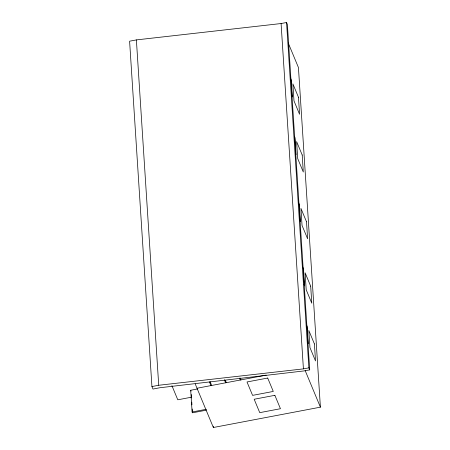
<?xml version="1.0" encoding="UTF-8"?>
<svg xmlns="http://www.w3.org/2000/svg" width="450" height="450" viewBox="0 0 450 450"><rect width="100%" height="100%" fill="white"/><g stroke="black" fill="none" stroke-linecap="round" stroke-linejoin="round"><path stroke-width="0.67" d="M136.384 39.909L129.6 41.197L151.931 386.55L152.972 389.053L159.761 387.759L304.256 370.901L309.718 369.866L287.387 24.514L286.549 22.5L281.087 23.541L136.384 39.909L158.721 385.262L151.931 386.55M197.016 388.243L266.254 375.086M206.134 410.214L192.454 412.813L192.105 411.981L190.699 390.262L197.539 388.963M158.721 385.262L303.418 368.887L308.88 367.853L309.718 369.866M191.407 397.209L177.789 399.797L171.9 385.639M192.105 411.981L206.466 409.252M195.199 383.878L213.356 427.5L320.4 407.166L298.44 67.528L288.259 43.076M290.481 78.047L291.274 79.965L292.376 96.981L291.842 95.709M294.48 136.44L295.009 137.717L296.111 154.732L295.312 152.82M298.53 202.59L299.329 204.502L300.431 221.524L299.897 220.247M302.692 266.968L303.491 268.881L304.594 285.902L304.059 284.625M306.692 325.361L307.226 326.632L308.329 343.654L307.53 341.741M305.134 370.479L320.4 407.166M240.188 378L240.975 379.89M239.473 378.113L240.272 380.025M225.315 380.261L226.322 382.674M224.347 379.761L225.619 382.809M210.054 381.583L211.669 385.459M209.486 382.044L210.966 385.594M190.699 390.262L191.047 391.095M286.549 22.5L308.88 367.853M281.087 23.541L303.418 368.887M213.272 426.189L213.356 427.5M191.273 394.537L191.492 397.986M191.762 402.12L191.942 404.876M192.206 409.011L192.386 411.767M267.699 378.039L247.005 381.971L252.579 395.37L273.279 391.438L267.699 378.039M274.871 395.319L254.171 399.251L259.746 412.65L280.446 408.718L274.871 395.319M298.468 97.256L292.888 83.858L293.991 100.879L299.565 114.278L298.468 97.256M302.203 155.008L296.623 141.609L297.726 158.631L303.3 172.029L302.203 155.008M306.517 221.799L300.943 208.401L302.046 225.422L307.62 238.815L306.517 221.799M310.686 286.178L305.106 272.779L306.208 289.8L311.782 303.199L310.686 286.178M314.415 343.929L308.841 330.531L309.943 347.552L315.517 360.951L314.415 343.929"/></g></svg>
